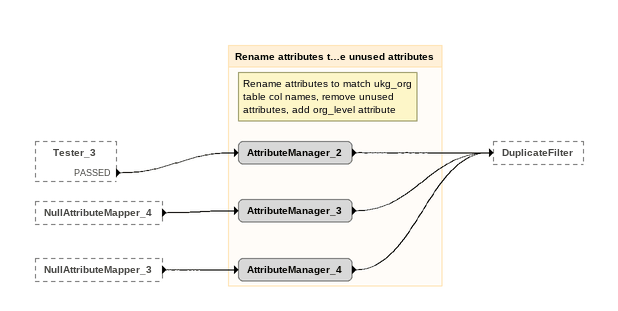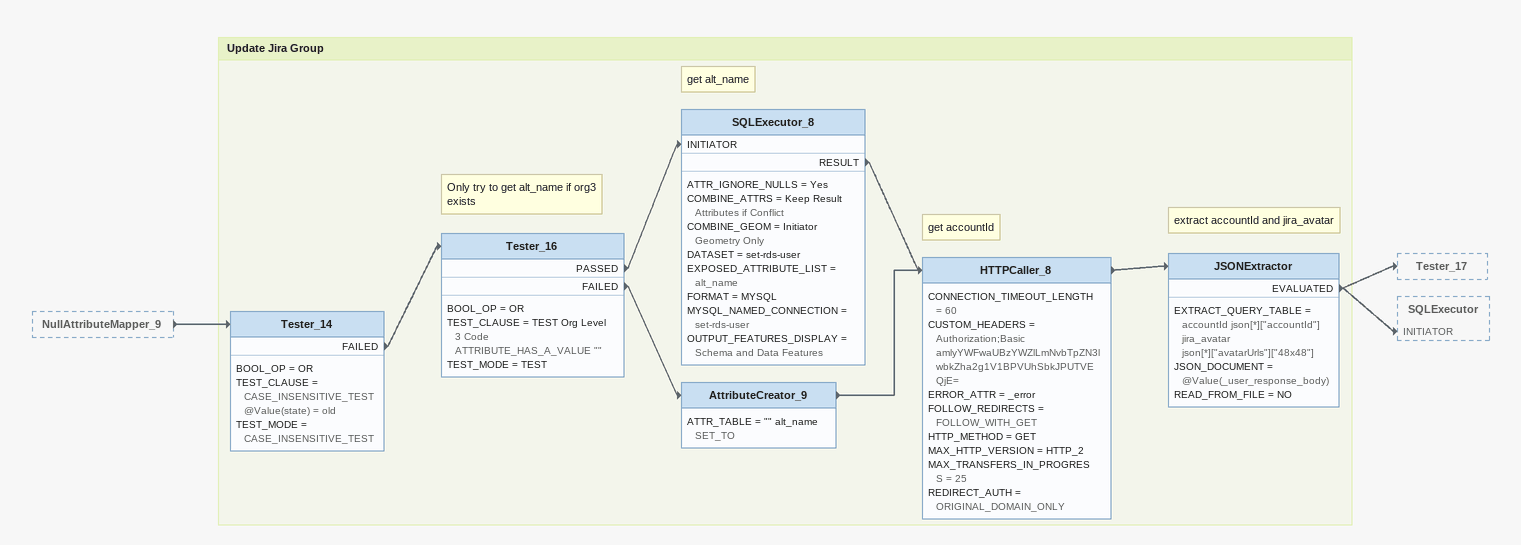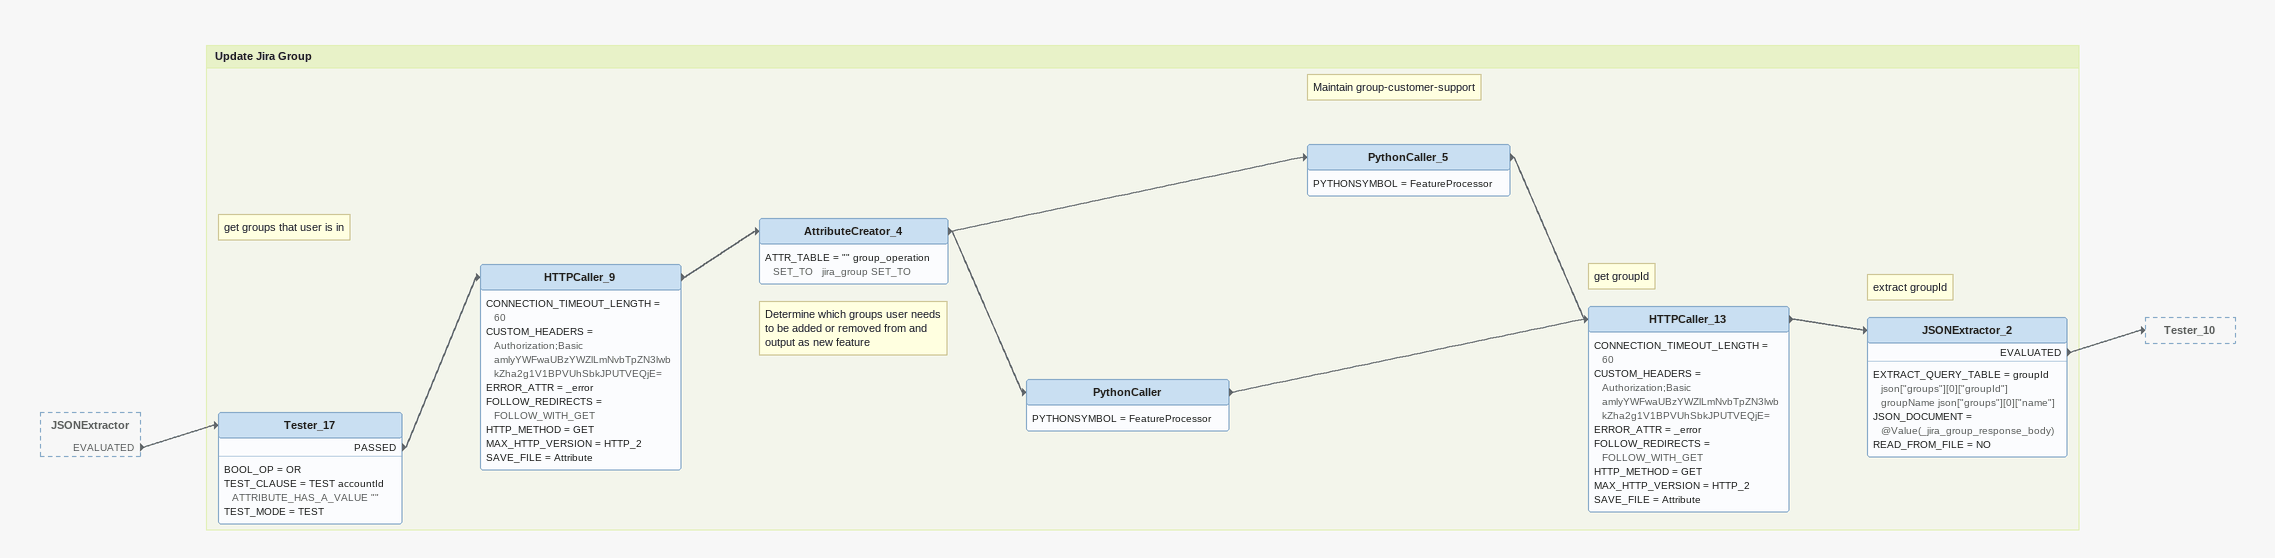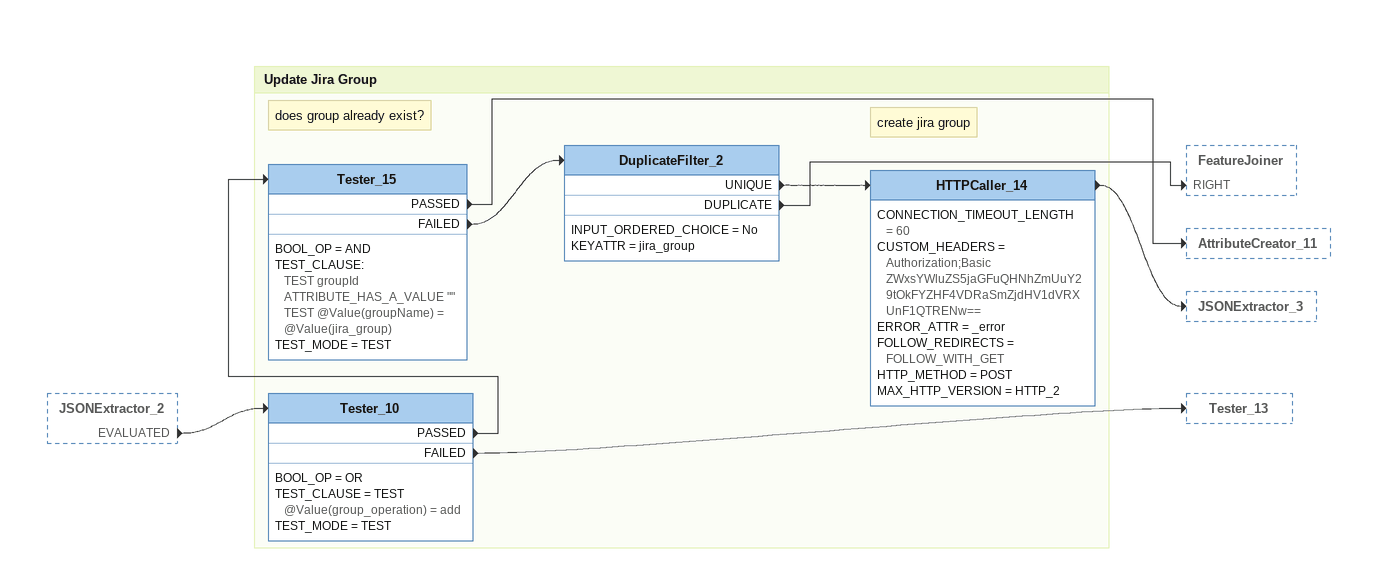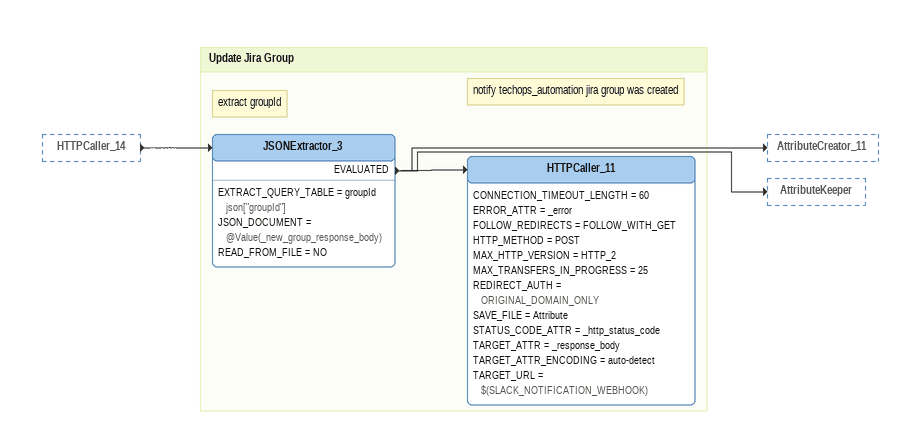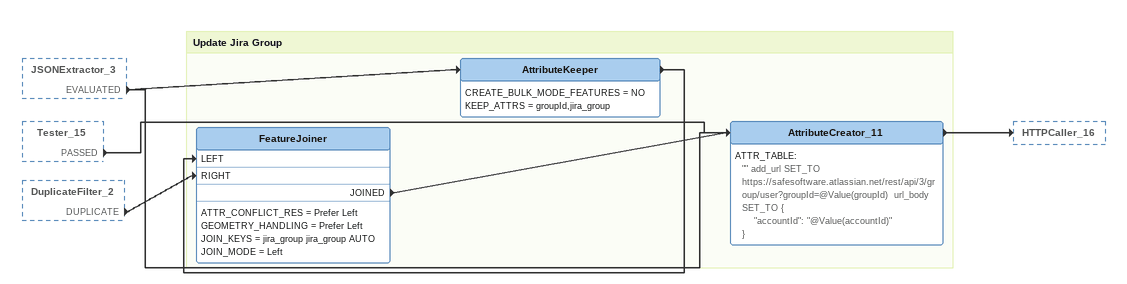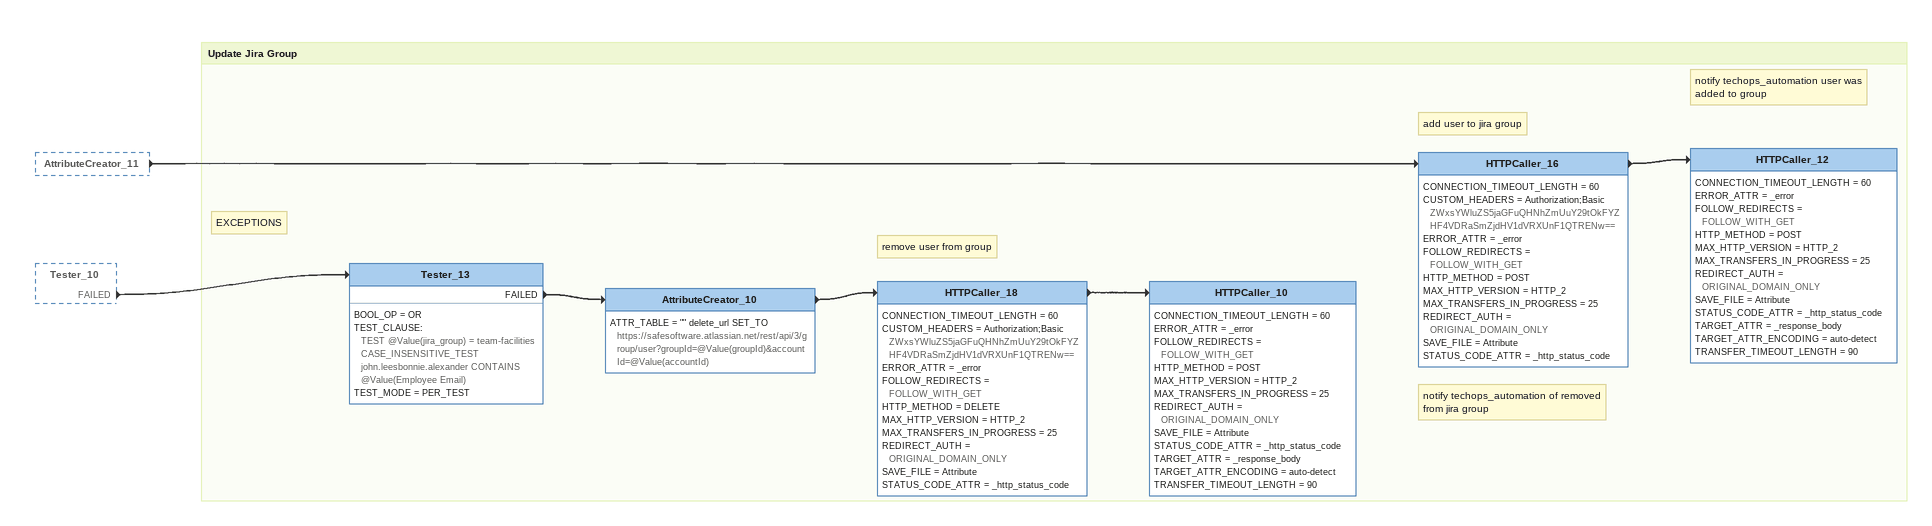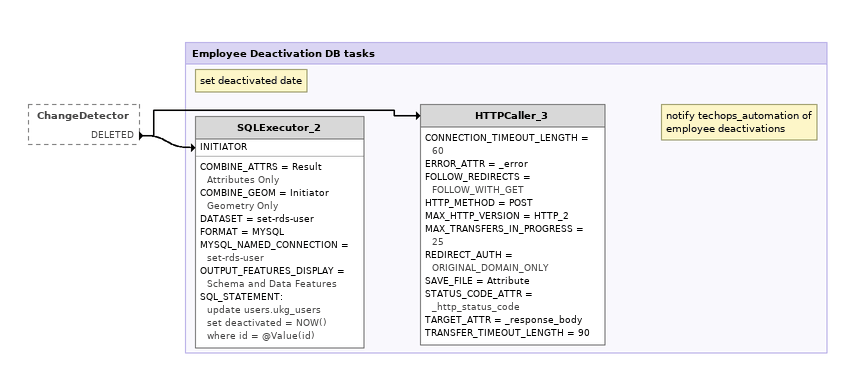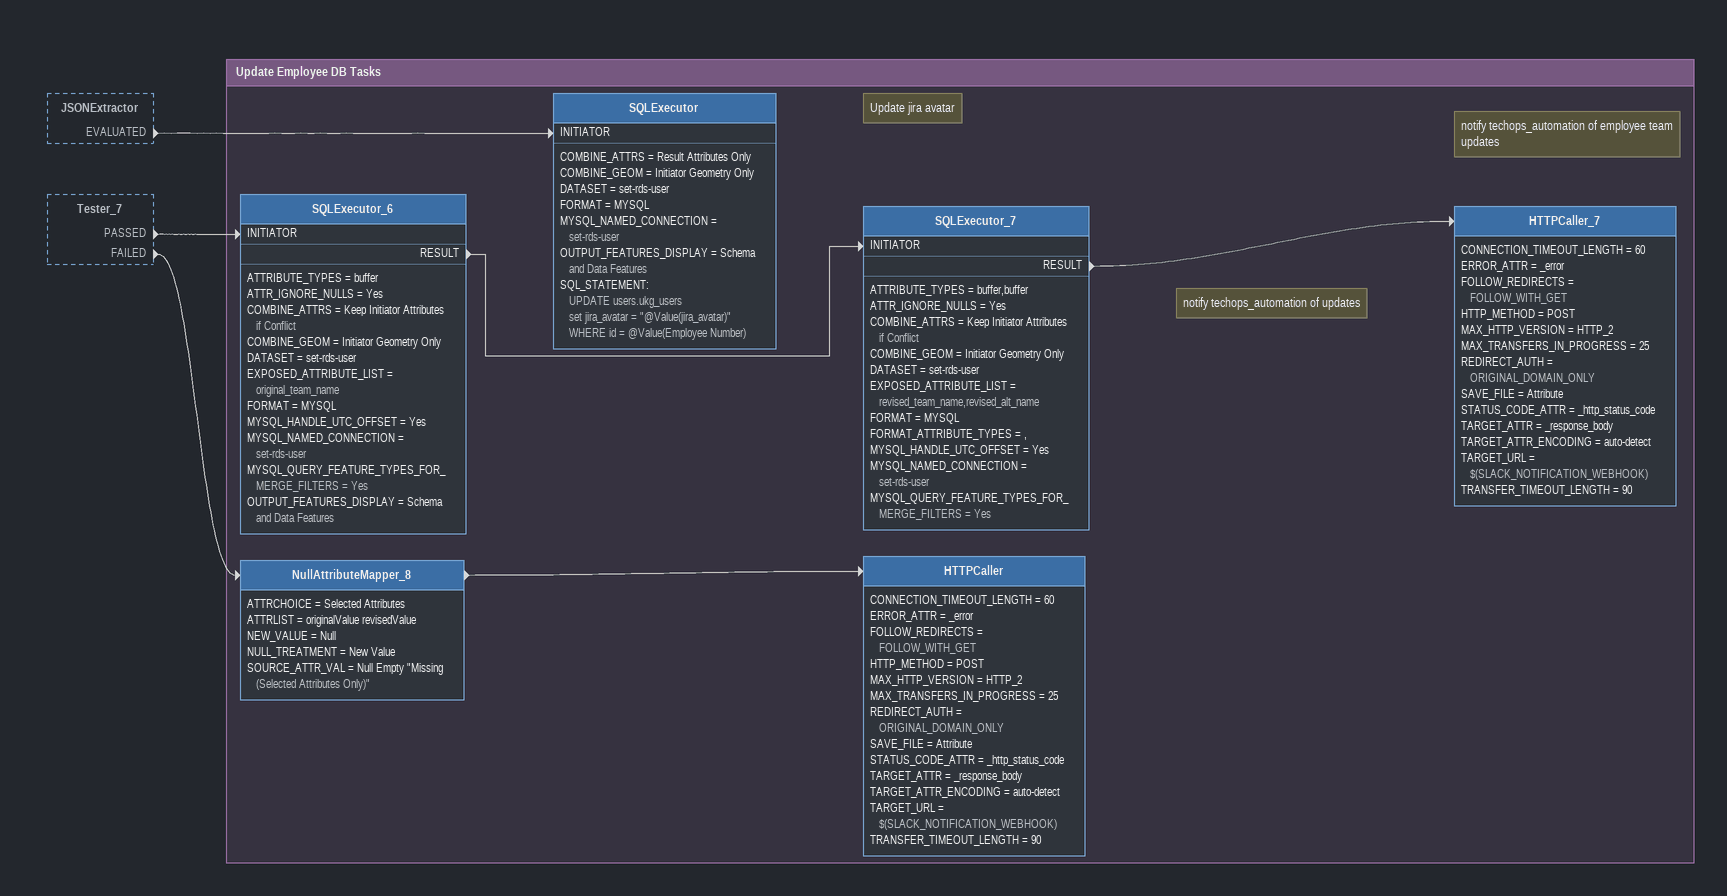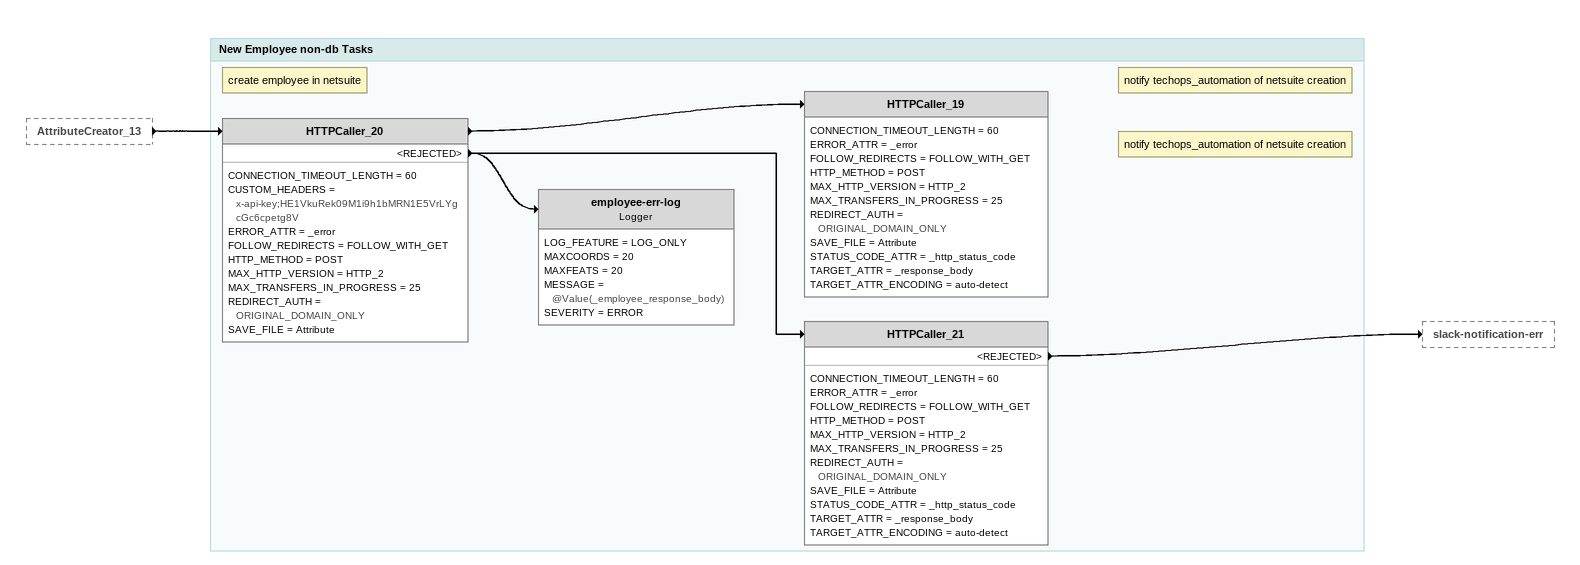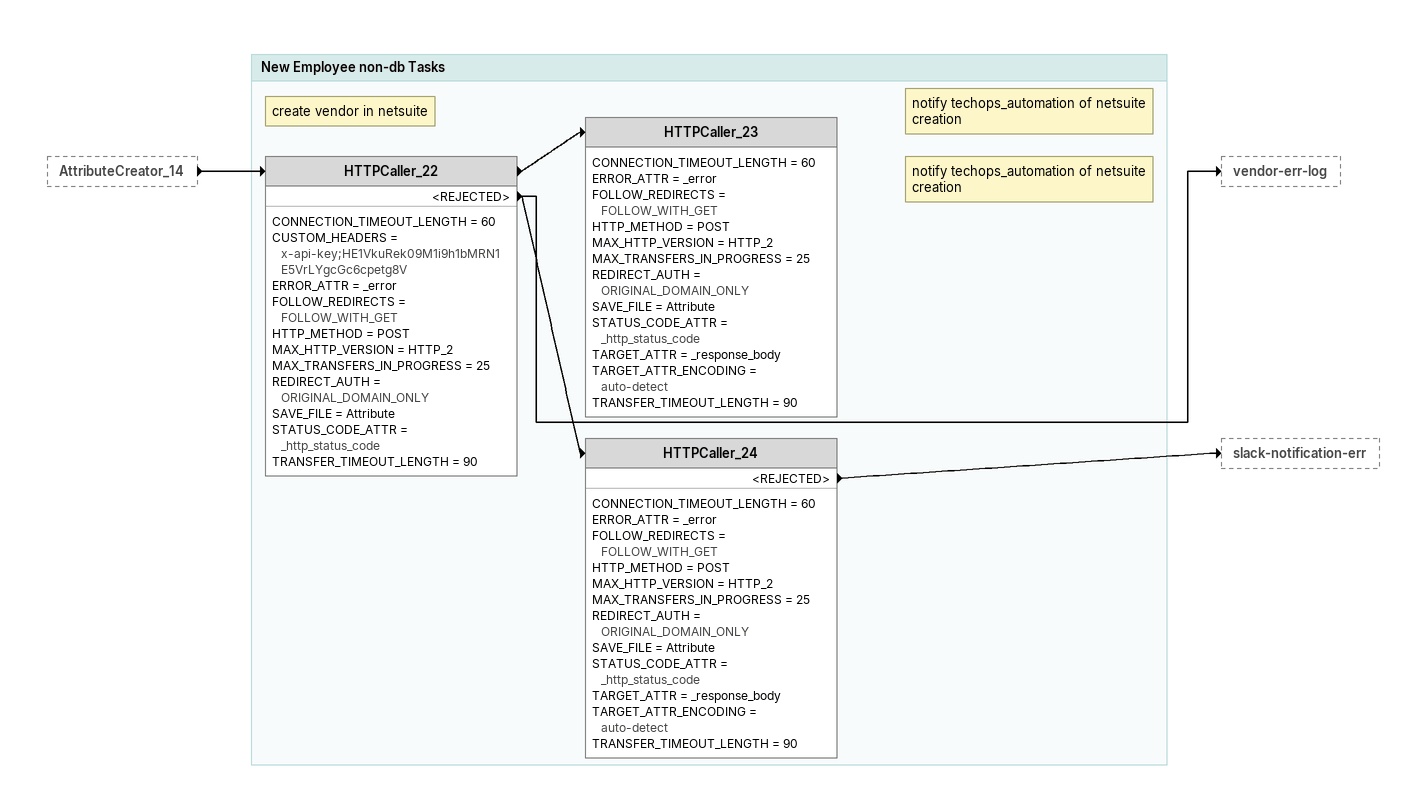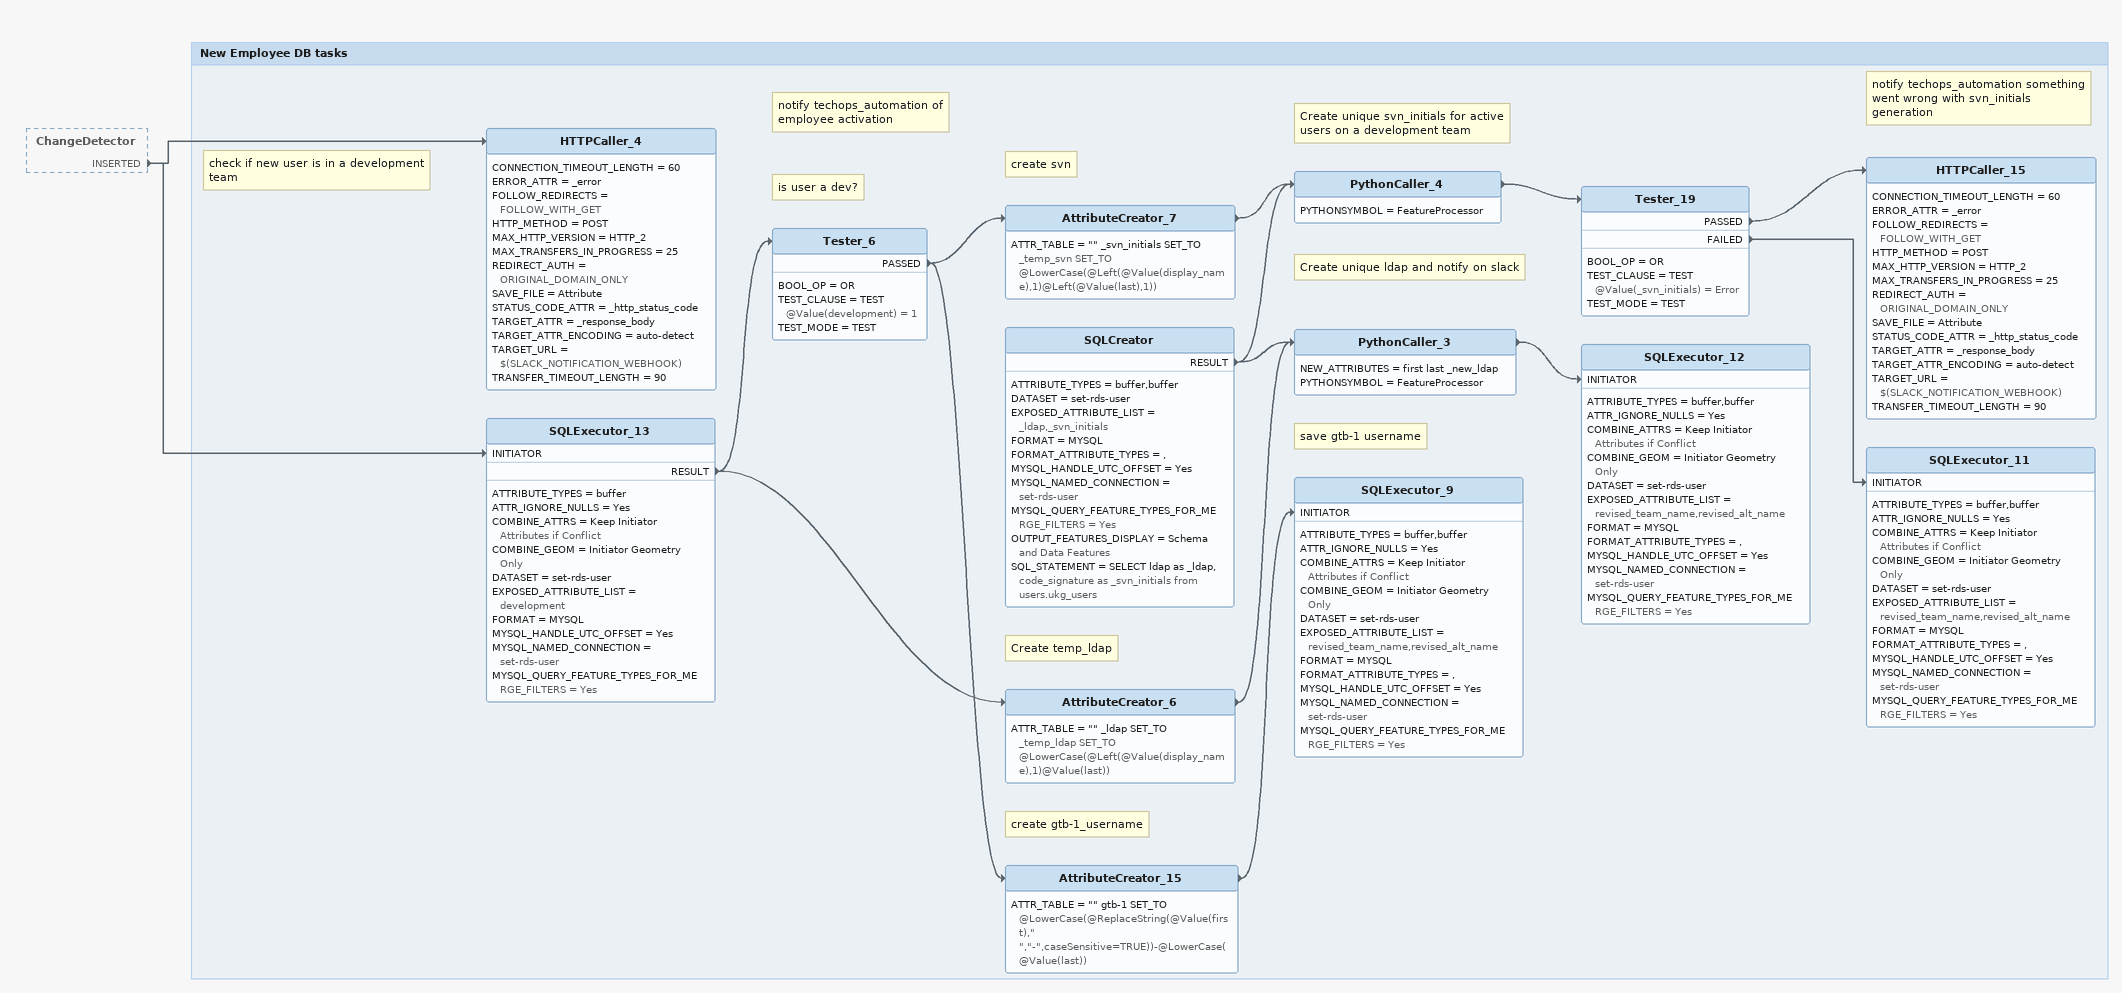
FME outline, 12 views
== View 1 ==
Tester_3 [outside]
    PASSED -> AttributeManager_2
NullAttributeMapper_4 [outside]
    -> AttributeManager_3
NullAttributeMapper_3 [outside]
    -> AttributeManager_4

Bookmark: Rename attributes t…e unused attributes
Note: Rename attributes to match ukg_org table col names, remove unused attributes, add org_level attribute
AttributeManager_2
    -> DuplicateFilter
AttributeManager_3
    -> DuplicateFilter
AttributeManager_4
    -> DuplicateFilter

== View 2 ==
NullAttributeMapper_9 [outside]
    -> Tester_14

Bookmark: Update Jira Group
Tester_14
    BOOL_OP = OR
    TEST_CLAUSE = CASE_INSENSITIVE_TEST @Value(state) = old
    TEST_MODE = CASE_INSENSITIVE_TEST
    FAILED -> Tester_16
Note: Only try to get alt_name if org3 exists
Tester_16
    BOOL_OP = OR
    TEST_CLAUSE = TEST Org Level 3 Code ATTRIBUTE_HAS_A_VALUE ""
    TEST_MODE = TEST
    PASSED -> SQLExecutor_8 [INITIATOR]
    FAILED -> AttributeCreator_9
Note: get alt_name
SQLExecutor_8
    ATTR_IGNORE_NULLS = Yes
    COMBINE_ATTRS = Keep Result Attributes if Conflict
    COMBINE_GEOM = Initiator Geometry Only
    DATASET = set-rds-user
    EXPOSED_ATTRIBUTE_LIST = alt_name
    FORMAT = MYSQL
    MYSQL_NAMED_CONNECTION = set-rds-user
    OUTPUT_FEATURES_DISPLAY = Schema and Data Features
    RESULT -> HTTPCaller_8
AttributeCreator_9
    ATTR_TABLE = "" alt_name SET_TO
    -> HTTPCaller_8
Note: get accountId
HTTPCaller_8
    CONNECTION_TIMEOUT_LENGTH = 60
    CUSTOM_HEADERS = Authorization;Basic amlyYWFwaUBzYWZlLmNvbTpZN3lwbkZha2g1V1BPVUhSbkJPUTVEQjE=
    ERROR_ATTR = _error
    FOLLOW_REDIRECTS = FOLLOW_WITH_GET
    HTTP_METHOD = GET
    MAX_HTTP_VERSION = HTTP_2
    MAX_TRANSFERS_IN_PROGRESS = 25
    REDIRECT_AUTH = ORIGINAL_DOMAIN_ONLY
    -> JSONExtractor
Note: extract accountId and jira_avatar
JSONExtractor
    EXTRACT_QUERY_TABLE = accountId json[*]["accountId"] jira_avatar json[*]["avatarUrls"]["48x48"]
    JSON_DOCUMENT = @Value(_user_response_body)
    READ_FROM_FILE = NO
    EVALUATED -> Tester_17
    EVALUATED -> SQLExecutor [INITIATOR]

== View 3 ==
JSONExtractor [outside]
    EVALUATED -> Tester_17

Bookmark: Update Jira Group
Tester_17
    BOOL_OP = OR
    TEST_CLAUSE = TEST accountId ATTRIBUTE_HAS_A_VALUE ""
    TEST_MODE = TEST
    PASSED -> HTTPCaller_9
Note: get groups that user is in
HTTPCaller_9
    CONNECTION_TIMEOUT_LENGTH = 60
    CUSTOM_HEADERS = Authorization;Basic amlyYWFwaUBzYWZlLmNvbTpZN3lwbkZha2g1V1BPVUhSbkJPUTVEQjE=
    ERROR_ATTR = _error
    FOLLOW_REDIRECTS = FOLLOW_WITH_GET
    HTTP_METHOD = GET
    MAX_HTTP_VERSION = HTTP_2
    SAVE_FILE = Attribute
    -> AttributeCreator_4
AttributeCreator_4
    ATTR_TABLE = "" group_operation SET_TO   jira_group SET_TO
    -> PythonCaller
    -> PythonCaller_5
Note: Maintain group-customer-support
PythonCaller_5
    PYTHONSYMBOL = FeatureProcessor
    -> HTTPCaller_13
Note: Determine which groups user needs to be added or removed from and output as new feature
PythonCaller
    PYTHONSYMBOL = FeatureProcessor
    -> HTTPCaller_13
Note: get groupId
HTTPCaller_13
    CONNECTION_TIMEOUT_LENGTH = 60
    CUSTOM_HEADERS = Authorization;Basic amlyYWFwaUBzYWZlLmNvbTpZN3lwbkZha2g1V1BPVUhSbkJPUTVEQjE=
    ERROR_ATTR = _error
    FOLLOW_REDIRECTS = FOLLOW_WITH_GET
    HTTP_METHOD = GET
    MAX_HTTP_VERSION = HTTP_2
    SAVE_FILE = Attribute
    -> JSONExtractor_2
Note: extract groupId
JSONExtractor_2
    EXTRACT_QUERY_TABLE = groupId json["groups"][0]["groupId"] groupName json["groups"][0]["name"]
    JSON_DOCUMENT = @Value(_jira_group_response_body)
    READ_FROM_FILE = NO
    EVALUATED -> Tester_10

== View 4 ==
JSONExtractor_2 [outside]
    EVALUATED -> Tester_10

Bookmark: Update Jira Group
Tester_10
    BOOL_OP = OR
    TEST_CLAUSE = TEST @Value(group_operation) = add
    TEST_MODE = TEST
    PASSED -> Tester_15
    FAILED -> Tester_13
Note: does group already exist?
Tester_15
    BOOL_OP = AND
    TEST_CLAUSE:
      TEST groupId ATTRIBUTE_HAS_A_VALUE ""
      TEST @Value(groupName) = @Value(jira_group)
    TEST_MODE = TEST
    PASSED -> AttributeCreator_11
    FAILED -> DuplicateFilter_2
DuplicateFilter_2
    INPUT_ORDERED_CHOICE = No
    KEYATTR = jira_group
    UNIQUE -> HTTPCaller_14
    DUPLICATE -> FeatureJoiner [RIGHT]
Note: create jira group
HTTPCaller_14
    CONNECTION_TIMEOUT_LENGTH = 60
    CUSTOM_HEADERS = Authorization;Basic ZWxsYWluZS5jaGFuQHNhZmUuY29tOkFYZHF4VDRaSmZjdHV1dVRXUnF1QTRENw==
    ERROR_ATTR = _error
    FOLLOW_REDIRECTS = FOLLOW_WITH_GET
    HTTP_METHOD = POST
    MAX_HTTP_VERSION = HTTP_2
    -> JSONExtractor_3

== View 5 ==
HTTPCaller_14 [outside]
    -> JSONExtractor_3

Bookmark: Update Jira Group
Note: extract groupId
JSONExtractor_3
    EXTRACT_QUERY_TABLE = groupId json["groupId"]
    JSON_DOCUMENT = @Value(_new_group_response_body)
    READ_FROM_FILE = NO
    EVALUATED -> HTTPCaller_11
    EVALUATED -> AttributeCreator_11
    EVALUATED -> AttributeKeeper
Note: notify techops_automation jira group was created
HTTPCaller_11
    CONNECTION_TIMEOUT_LENGTH = 60
    ERROR_ATTR = _error
    FOLLOW_REDIRECTS = FOLLOW_WITH_GET
    HTTP_METHOD = POST
    MAX_HTTP_VERSION = HTTP_2
    MAX_TRANSFERS_IN_PROGRESS = 25
    REDIRECT_AUTH = ORIGINAL_DOMAIN_ONLY
    SAVE_FILE = Attribute
    STATUS_CODE_ATTR = _http_status_code
    TARGET_ATTR = _response_body
    TARGET_ATTR_ENCODING = auto-detect
    TARGET_URL = $(SLACK_NOTIFICATION_WEBHOOK)

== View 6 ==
JSONExtractor_3 [outside]
    EVALUATED -> AttributeCreator_11
    EVALUATED -> AttributeKeeper
Tester_15 [outside]
    PASSED -> AttributeCreator_11
DuplicateFilter_2 [outside]
    DUPLICATE -> FeatureJoiner [RIGHT]

Bookmark: Update Jira Group
AttributeKeeper
    CREATE_BULK_MODE_FEATURES = NO
    KEEP_ATTRS = groupId,jira_group
    -> FeatureJoiner [LEFT]
FeatureJoiner
    ATTR_CONFLICT_RES = Prefer Left
    GEOMETRY_HANDLING = Prefer Left
    JOIN_KEYS = jira_group jira_group AUTO
    JOIN_MODE = Left
    JOINED -> AttributeCreator_11
AttributeCreator_11
    ATTR_TABLE:
      "" add_url SET_TO https://safesoftware.atlassian.net/rest/api/3/group/user?groupId=@Value(groupId)  url_body SET_TO {
          "accountId": "@Value(accountId)"
      }
    -> HTTPCaller_16

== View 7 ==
AttributeCreator_11 [outside]
    -> HTTPCaller_16
Tester_10 [outside]
    FAILED -> Tester_13

Bookmark: Update Jira Group
Note: add user to jira group
HTTPCaller_16
    CONNECTION_TIMEOUT_LENGTH = 60
    CUSTOM_HEADERS = Authorization;Basic ZWxsYWluZS5jaGFuQHNhZmUuY29tOkFYZHF4VDRaSmZjdHV1dVRXUnF1QTRENw==
    ERROR_ATTR = _error
    FOLLOW_REDIRECTS = FOLLOW_WITH_GET
    HTTP_METHOD = POST
    MAX_HTTP_VERSION = HTTP_2
    MAX_TRANSFERS_IN_PROGRESS = 25
    REDIRECT_AUTH = ORIGINAL_DOMAIN_ONLY
    SAVE_FILE = Attribute
    STATUS_CODE_ATTR = _http_status_code
    -> HTTPCaller_12
Note: notify techops_automation user was added to group
HTTPCaller_12
    CONNECTION_TIMEOUT_LENGTH = 60
    ERROR_ATTR = _error
    FOLLOW_REDIRECTS = FOLLOW_WITH_GET
    HTTP_METHOD = POST
    MAX_HTTP_VERSION = HTTP_2
    MAX_TRANSFERS_IN_PROGRESS = 25
    REDIRECT_AUTH = ORIGINAL_DOMAIN_ONLY
    SAVE_FILE = Attribute
    STATUS_CODE_ATTR = _http_status_code
    TARGET_ATTR = _response_body
    TARGET_ATTR_ENCODING = auto-detect
    TRANSFER_TIMEOUT_LENGTH = 90
Note: EXCEPTIONS
Tester_13
    BOOL_OP = OR
    TEST_CLAUSE:
      TEST @Value(jira_group) = team-facilities
      CASE_INSENSITIVE_TEST john.leesbonnie.alexander CONTAINS @Value(Employee Email)
    TEST_MODE = PER_TEST
    FAILED -> AttributeCreator_10
AttributeCreator_10
    ATTR_TABLE = "" delete_url SET_TO https://safesoftware.atlassian.net/rest/api/3/group/user?groupId=@Value(groupId)&accountId=@Value(accountId)
    -> HTTPCaller_18
Note: remove user from group
HTTPCaller_18
    CONNECTION_TIMEOUT_LENGTH = 60
    CUSTOM_HEADERS = Authorization;Basic ZWxsYWluZS5jaGFuQHNhZmUuY29tOkFYZHF4VDRaSmZjdHV1dVRXUnF1QTRENw==
    ERROR_ATTR = _error
    FOLLOW_REDIRECTS = FOLLOW_WITH_GET
    HTTP_METHOD = DELETE
    MAX_HTTP_VERSION = HTTP_2
    MAX_TRANSFERS_IN_PROGRESS = 25
    REDIRECT_AUTH = ORIGINAL_DOMAIN_ONLY
    SAVE_FILE = Attribute
    STATUS_CODE_ATTR = _http_status_code
    -> HTTPCaller_10
Note: notify techops_automation of removed from jira group
HTTPCaller_10
    CONNECTION_TIMEOUT_LENGTH = 60
    ERROR_ATTR = _error
    FOLLOW_REDIRECTS = FOLLOW_WITH_GET
    HTTP_METHOD = POST
    MAX_HTTP_VERSION = HTTP_2
    MAX_TRANSFERS_IN_PROGRESS = 25
    REDIRECT_AUTH = ORIGINAL_DOMAIN_ONLY
    SAVE_FILE = Attribute
    STATUS_CODE_ATTR = _http_status_code
    TARGET_ATTR = _response_body
    TARGET_ATTR_ENCODING = auto-detect
    TRANSFER_TIMEOUT_LENGTH = 90

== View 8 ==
ChangeDetector [outside]
    DELETED -> SQLExecutor_2 [INITIATOR]
    DELETED -> HTTPCaller_3

Bookmark: Employee Deactivation DB tasks
Note: set deactivated date
SQLExecutor_2
    COMBINE_ATTRS = Result Attributes Only
    COMBINE_GEOM = Initiator Geometry Only
    DATASET = set-rds-user
    FORMAT = MYSQL
    MYSQL_NAMED_CONNECTION = set-rds-user
    OUTPUT_FEATURES_DISPLAY = Schema and Data Features
    SQL_STATEMENT:
      update users.ukg_users
      set deactivated = NOW()
      where id = @Value(id)
Note: notify techops_automation of employee deactivations
HTTPCaller_3
    CONNECTION_TIMEOUT_LENGTH = 60
    ERROR_ATTR = _error
    FOLLOW_REDIRECTS = FOLLOW_WITH_GET
    HTTP_METHOD = POST
    MAX_HTTP_VERSION = HTTP_2
    MAX_TRANSFERS_IN_PROGRESS = 25
    REDIRECT_AUTH = ORIGINAL_DOMAIN_ONLY
    SAVE_FILE = Attribute
    STATUS_CODE_ATTR = _http_status_code
    TARGET_ATTR = _response_body
    TRANSFER_TIMEOUT_LENGTH = 90

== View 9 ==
JSONExtractor [outside]
    EVALUATED -> SQLExecutor [INITIATOR]
Tester_7 [outside]
    PASSED -> SQLExecutor_6 [INITIATOR]
    FAILED -> NullAttributeMapper_8

Bookmark: Update Employee DB Tasks
Note: Update jira avatar
SQLExecutor
    COMBINE_ATTRS = Result Attributes Only
    COMBINE_GEOM = Initiator Geometry Only
    DATASET = set-rds-user
    FORMAT = MYSQL
    MYSQL_NAMED_CONNECTION = set-rds-user
    OUTPUT_FEATURES_DISPLAY = Schema and Data Features
    SQL_STATEMENT:
      UPDATE users.ukg_users
      set jira_avatar = "@Value(jira_avatar)"
      WHERE id = @Value(Employee Number)
SQLExecutor_6
    ATTRIBUTE_TYPES = buffer
    ATTR_IGNORE_NULLS = Yes
    COMBINE_ATTRS = Keep Initiator Attributes if Conflict
    COMBINE_GEOM = Initiator Geometry Only
    DATASET = set-rds-user
    EXPOSED_ATTRIBUTE_LIST = original_team_name
    FORMAT = MYSQL
    MYSQL_HANDLE_UTC_OFFSET = Yes
    MYSQL_NAMED_CONNECTION = set-rds-user
    MYSQL_QUERY_FEATURE_TYPES_FOR_MERGE_FILTERS = Yes
    OUTPUT_FEATURES_DISPLAY = Schema and Data Features
    RESULT -> SQLExecutor_7 [INITIATOR]
SQLExecutor_7
    ATTRIBUTE_TYPES = buffer,buffer
    ATTR_IGNORE_NULLS = Yes
    COMBINE_ATTRS = Keep Initiator Attributes if Conflict
    COMBINE_GEOM = Initiator Geometry Only
    DATASET = set-rds-user
    EXPOSED_ATTRIBUTE_LIST = revised_team_name,revised_alt_name
    FORMAT = MYSQL
    FORMAT_ATTRIBUTE_TYPES = ,
    MYSQL_HANDLE_UTC_OFFSET = Yes
    MYSQL_NAMED_CONNECTION = set-rds-user
    MYSQL_QUERY_FEATURE_TYPES_FOR_MERGE_FILTERS = Yes
    RESULT -> HTTPCaller_7
Note: notify techops_automation of employee team updates
HTTPCaller_7
    CONNECTION_TIMEOUT_LENGTH = 60
    ERROR_ATTR = _error
    FOLLOW_REDIRECTS = FOLLOW_WITH_GET
    HTTP_METHOD = POST
    MAX_HTTP_VERSION = HTTP_2
    MAX_TRANSFERS_IN_PROGRESS = 25
    REDIRECT_AUTH = ORIGINAL_DOMAIN_ONLY
    SAVE_FILE = Attribute
    STATUS_CODE_ATTR = _http_status_code
    TARGET_ATTR = _response_body
    TARGET_ATTR_ENCODING = auto-detect
    TARGET_URL = $(SLACK_NOTIFICATION_WEBHOOK)
    TRANSFER_TIMEOUT_LENGTH = 90
NullAttributeMapper_8
    ATTRCHOICE = Selected Attributes
    ATTRLIST = originalValue revisedValue
    NEW_VALUE = Null
    NULL_TREATMENT = New Value
    SOURCE_ATTR_VAL = Null Empty "Missing (Selected Attributes Only)"
    -> HTTPCaller
Note: notify techops_automation of updates
HTTPCaller
    CONNECTION_TIMEOUT_LENGTH = 60
    ERROR_ATTR = _error
    FOLLOW_REDIRECTS = FOLLOW_WITH_GET
    HTTP_METHOD = POST
    MAX_HTTP_VERSION = HTTP_2
    MAX_TRANSFERS_IN_PROGRESS = 25
    REDIRECT_AUTH = ORIGINAL_DOMAIN_ONLY
    SAVE_FILE = Attribute
    STATUS_CODE_ATTR = _http_status_code
    TARGET_ATTR = _response_body
    TARGET_ATTR_ENCODING = auto-detect
    TARGET_URL = $(SLACK_NOTIFICATION_WEBHOOK)
    TRANSFER_TIMEOUT_LENGTH = 90

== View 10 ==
AttributeCreator_13 [outside]
    -> HTTPCaller_20

Bookmark: New Employee non-db Tasks
Note: create employee in netsuite
HTTPCaller_20
    CONNECTION_TIMEOUT_LENGTH = 60
    CUSTOM_HEADERS = x-api-key;HE1VkuRek09M1i9h1bMRN1E5VrLYgcGc6cpetg8V
    ERROR_ATTR = _error
    FOLLOW_REDIRECTS = FOLLOW_WITH_GET
    HTTP_METHOD = POST
    MAX_HTTP_VERSION = HTTP_2
    MAX_TRANSFERS_IN_PROGRESS = 25
    REDIRECT_AUTH = ORIGINAL_DOMAIN_ONLY
    SAVE_FILE = Attribute
    -> HTTPCaller_19
    <REJECTED> -> employee-err-log
    <REJECTED> -> HTTPCaller_21
Note: notify techops_automation of netsuite creation
HTTPCaller_19
    CONNECTION_TIMEOUT_LENGTH = 60
    ERROR_ATTR = _error
    FOLLOW_REDIRECTS = FOLLOW_WITH_GET
    HTTP_METHOD = POST
    MAX_HTTP_VERSION = HTTP_2
    MAX_TRANSFERS_IN_PROGRESS = 25
    REDIRECT_AUTH = ORIGINAL_DOMAIN_ONLY
    SAVE_FILE = Attribute
    STATUS_CODE_ATTR = _http_status_code
    TARGET_ATTR = _response_body
    TARGET_ATTR_ENCODING = auto-detect
Note: notify techops_automation of netsuite creation
HTTPCaller_21
    CONNECTION_TIMEOUT_LENGTH = 60
    ERROR_ATTR = _error
    FOLLOW_REDIRECTS = FOLLOW_WITH_GET
    HTTP_METHOD = POST
    MAX_HTTP_VERSION = HTTP_2
    MAX_TRANSFERS_IN_PROGRESS = 25
    REDIRECT_AUTH = ORIGINAL_DOMAIN_ONLY
    SAVE_FILE = Attribute
    STATUS_CODE_ATTR = _http_status_code
    TARGET_ATTR = _response_body
    TARGET_ATTR_ENCODING = auto-detect
    <REJECTED> -> slack-notification-err
employee-err-log: Logger
    LOG_FEATURE = LOG_ONLY
    MAXCOORDS = 20
    MAXFEATS = 20
    MESSAGE = @Value(_employee_response_body)
    SEVERITY = ERROR

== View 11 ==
AttributeCreator_14 [outside]
    -> HTTPCaller_22

Bookmark: New Employee non-db Tasks
Note: create vendor in netsuite
HTTPCaller_22
    CONNECTION_TIMEOUT_LENGTH = 60
    CUSTOM_HEADERS = x-api-key;HE1VkuRek09M1i9h1bMRN1E5VrLYgcGc6cpetg8V
    ERROR_ATTR = _error
    FOLLOW_REDIRECTS = FOLLOW_WITH_GET
    HTTP_METHOD = POST
    MAX_HTTP_VERSION = HTTP_2
    MAX_TRANSFERS_IN_PROGRESS = 25
    REDIRECT_AUTH = ORIGINAL_DOMAIN_ONLY
    SAVE_FILE = Attribute
    STATUS_CODE_ATTR = _http_status_code
    TRANSFER_TIMEOUT_LENGTH = 90
    -> HTTPCaller_23
    <REJECTED> -> HTTPCaller_24
    <REJECTED> -> vendor-err-log
Note: notify techops_automation of netsuite creation
HTTPCaller_23
    CONNECTION_TIMEOUT_LENGTH = 60
    ERROR_ATTR = _error
    FOLLOW_REDIRECTS = FOLLOW_WITH_GET
    HTTP_METHOD = POST
    MAX_HTTP_VERSION = HTTP_2
    MAX_TRANSFERS_IN_PROGRESS = 25
    REDIRECT_AUTH = ORIGINAL_DOMAIN_ONLY
    SAVE_FILE = Attribute
    STATUS_CODE_ATTR = _http_status_code
    TARGET_ATTR = _response_body
    TARGET_ATTR_ENCODING = auto-detect
    TRANSFER_TIMEOUT_LENGTH = 90
Note: notify techops_automation of netsuite creation
HTTPCaller_24
    CONNECTION_TIMEOUT_LENGTH = 60
    ERROR_ATTR = _error
    FOLLOW_REDIRECTS = FOLLOW_WITH_GET
    HTTP_METHOD = POST
    MAX_HTTP_VERSION = HTTP_2
    MAX_TRANSFERS_IN_PROGRESS = 25
    REDIRECT_AUTH = ORIGINAL_DOMAIN_ONLY
    SAVE_FILE = Attribute
    STATUS_CODE_ATTR = _http_status_code
    TARGET_ATTR = _response_body
    TARGET_ATTR_ENCODING = auto-detect
    TRANSFER_TIMEOUT_LENGTH = 90
    <REJECTED> -> slack-notification-err

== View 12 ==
ChangeDetector [outside]
    INSERTED -> SQLExecutor_13 [INITIATOR]
    INSERTED -> HTTPCaller_4

Bookmark: New Employee DB tasks
Note: notify techops_automation of employee activation
HTTPCaller_4
    CONNECTION_TIMEOUT_LENGTH = 60
    ERROR_ATTR = _error
    FOLLOW_REDIRECTS = FOLLOW_WITH_GET
    HTTP_METHOD = POST
    MAX_HTTP_VERSION = HTTP_2
    MAX_TRANSFERS_IN_PROGRESS = 25
    REDIRECT_AUTH = ORIGINAL_DOMAIN_ONLY
    SAVE_FILE = Attribute
    STATUS_CODE_ATTR = _http_status_code
    TARGET_ATTR = _response_body
    TARGET_ATTR_ENCODING = auto-detect
    TARGET_URL = $(SLACK_NOTIFICATION_WEBHOOK)
    TRANSFER_TIMEOUT_LENGTH = 90
Note: check if new user is in a development team
SQLExecutor_13
    ATTRIBUTE_TYPES = buffer
    ATTR_IGNORE_NULLS = Yes
    COMBINE_ATTRS = Keep Initiator Attributes if Conflict
    COMBINE_GEOM = Initiator Geometry Only
    DATASET = set-rds-user
    EXPOSED_ATTRIBUTE_LIST = development
    FORMAT = MYSQL
    MYSQL_HANDLE_UTC_OFFSET = Yes
    MYSQL_NAMED_CONNECTION = set-rds-user
    MYSQL_QUERY_FEATURE_TYPES_FOR_MERGE_FILTERS = Yes
    RESULT -> Tester_6
    RESULT -> AttributeCreator_6
Note: is user a dev?
Tester_6
    BOOL_OP = OR
    TEST_CLAUSE = TEST @Value(development) = 1
    TEST_MODE = TEST
    PASSED -> AttributeCreator_7
    PASSED -> AttributeCreator_15
Note: create svn
AttributeCreator_7
    ATTR_TABLE = "" _svn_initials SET_TO   _temp_svn SET_TO @LowerCase(@Left(@Value(display_name),1)@Left(@Value(last),1))
    -> PythonCaller_4
Note: create gtb-1_username
AttributeCreator_15
    ATTR_TABLE = "" gtb-1 SET_TO @LowerCase(@ReplaceString(@Value(first)," ","-",caseSensitive=TRUE))-@LowerCase(@Value(last))
    -> SQLExecutor_9 [INITIATOR]
Note: save gtb-1 username
SQLExecutor_9
    ATTRIBUTE_TYPES = buffer,buffer
    ATTR_IGNORE_NULLS = Yes
    COMBINE_ATTRS = Keep Initiator Attributes if Conflict
    COMBINE_GEOM = Initiator Geometry Only
    DATASET = set-rds-user
    EXPOSED_ATTRIBUTE_LIST = revised_team_name,revised_alt_name
    FORMAT = MYSQL
    FORMAT_ATTRIBUTE_TYPES = ,
    MYSQL_HANDLE_UTC_OFFSET = Yes
    MYSQL_NAMED_CONNECTION = set-rds-user
    MYSQL_QUERY_FEATURE_TYPES_FOR_MERGE_FILTERS = Yes
Note: Create temp_ldap
AttributeCreator_6
    ATTR_TABLE = "" _ldap SET_TO   _temp_ldap SET_TO @LowerCase(@Left(@Value(display_name),1)@Value(last))
    -> PythonCaller_3
SQLCreator
    ATTRIBUTE_TYPES = buffer,buffer
    DATASET = set-rds-user
    EXPOSED_ATTRIBUTE_LIST = _ldap,_svn_initials
    FORMAT = MYSQL
    FORMAT_ATTRIBUTE_TYPES = ,
    MYSQL_HANDLE_UTC_OFFSET = Yes
    MYSQL_NAMED_CONNECTION = set-rds-user
    MYSQL_QUERY_FEATURE_TYPES_FOR_MERGE_FILTERS = Yes
    OUTPUT_FEATURES_DISPLAY = Schema and Data Features
    SQL_STATEMENT = SELECT ldap as _ldap, code_signature as _svn_initials from users.ukg_users
    RESULT -> PythonCaller_3
    RESULT -> PythonCaller_4
Note: Create unique svn_initials for active users on a development team
PythonCaller_4
    PYTHONSYMBOL = FeatureProcessor
    -> Tester_19
Tester_19
    BOOL_OP = OR
    TEST_CLAUSE = TEST @Value(_svn_initials) = Error
    TEST_MODE = TEST
    PASSED -> HTTPCaller_15
    FAILED -> SQLExecutor_11 [INITIATOR]
Note: notify techops_automation something went wrong with svn_initials generation
HTTPCaller_15
    CONNECTION_TIMEOUT_LENGTH = 60
    ERROR_ATTR = _error
    FOLLOW_REDIRECTS = FOLLOW_WITH_GET
    HTTP_METHOD = POST
    MAX_HTTP_VERSION = HTTP_2
    MAX_TRANSFERS_IN_PROGRESS = 25
    REDIRECT_AUTH = ORIGINAL_DOMAIN_ONLY
    SAVE_FILE = Attribute
    STATUS_CODE_ATTR = _http_status_code
    TARGET_ATTR = _response_body
    TARGET_ATTR_ENCODING = auto-detect
    TARGET_URL = $(SLACK_NOTIFICATION_WEBHOOK)
    TRANSFER_TIMEOUT_LENGTH = 90
SQLExecutor_11
    ATTRIBUTE_TYPES = buffer,buffer
    ATTR_IGNORE_NULLS = Yes
    COMBINE_ATTRS = Keep Initiator Attributes if Conflict
    COMBINE_GEOM = Initiator Geometry Only
    DATASET = set-rds-user
    EXPOSED_ATTRIBUTE_LIST = revised_team_name,revised_alt_name
    FORMAT = MYSQL
    FORMAT_ATTRIBUTE_TYPES = ,
    MYSQL_HANDLE_UTC_OFFSET = Yes
    MYSQL_NAMED_CONNECTION = set-rds-user
    MYSQL_QUERY_FEATURE_TYPES_FOR_MERGE_FILTERS = Yes
Note: Create unique ldap and notify on slack
PythonCaller_3
    NEW_ATTRIBUTES = first last _new_ldap
    PYTHONSYMBOL = FeatureProcessor
    -> SQLExecutor_12 [INITIATOR]
SQLExecutor_12
    ATTRIBUTE_TYPES = buffer,buffer
    ATTR_IGNORE_NULLS = Yes
    COMBINE_ATTRS = Keep Initiator Attributes if Conflict
    COMBINE_GEOM = Initiator Geometry Only
    DATASET = set-rds-user
    EXPOSED_ATTRIBUTE_LIST = revised_team_name,revised_alt_name
    FORMAT = MYSQL
    FORMAT_ATTRIBUTE_TYPES = ,
    MYSQL_HANDLE_UTC_OFFSET = Yes
    MYSQL_NAMED_CONNECTION = set-rds-user
    MYSQL_QUERY_FEATURE_TYPES_FOR_MERGE_FILTERS = Yes
